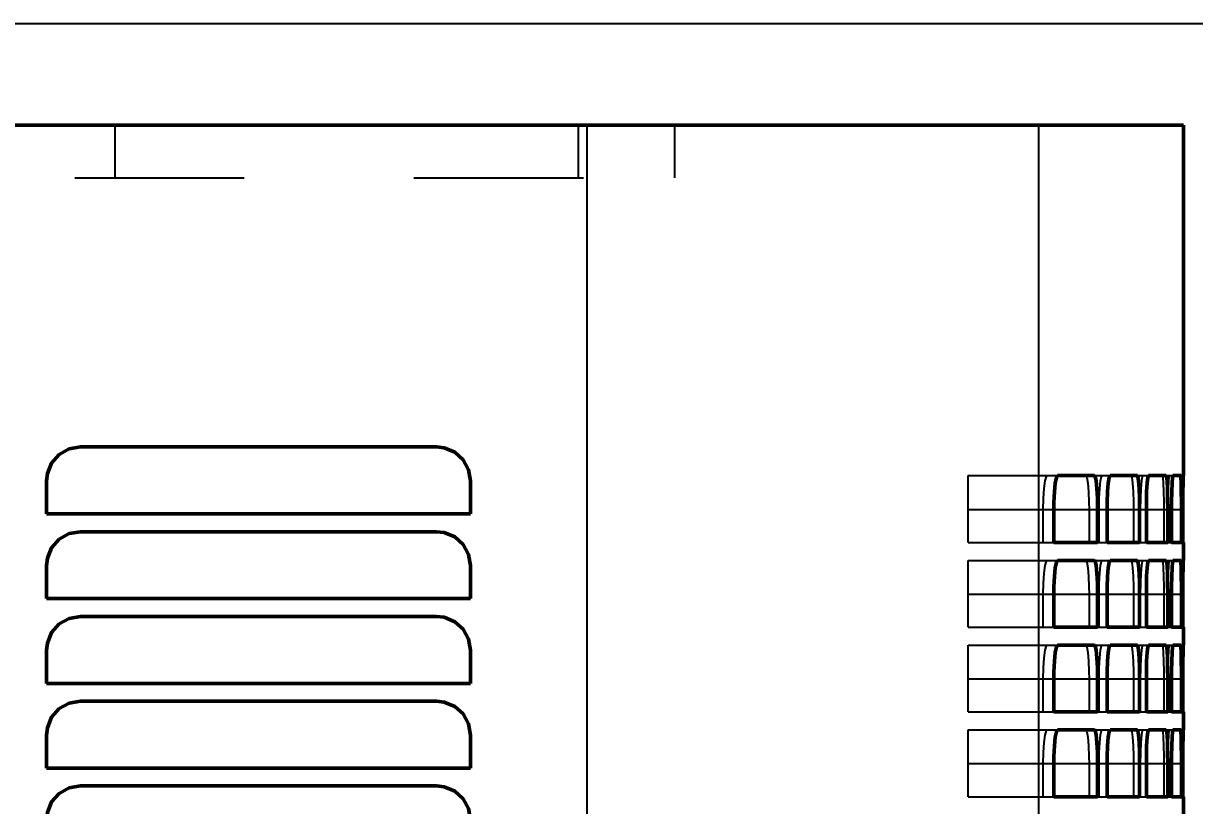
# Model space of a CAD drawing. Header units: inches. Extents: x -0.3 to 42.3, y 0 to 35.9.
# Drawn here: x 28.43 to 35.33, y 31.13 to 35.75 of the extents above; entities that cross this region are included whole.
import ezdxf

# ---------------------------------------------------------------- set-up
doc = ezdxf.new("R2010")
doc.units = ezdxf.units.IN
doc.header["$MEASUREMENT"] = 0
doc.linetypes.add('Dashed', pattern=[2, 1, -1])
for name, color, linetype, lineweight in [('AM_0', 7, 'Continuous', 50), ('AM_4', 3, 'Continuous', 25), ('AM_5', 3, 'Continuous', 25), ('AM_9', 6, 'Dashed', 25)]:
    doc.layers.add(name, color=color, linetype=linetype, lineweight=lineweight)
doc.dimstyles.get("Standard").update_dxf_attribs({"dimtxt": 0.18, "dimasz": 0.18, "dimexe": 0.18, "dimexo": 0.0625, "dimgap": 0.09, "dimtad": 0, "dimtih": 1, "dimtoh": 1, "dimdec": 4, "dimzin": 0, "dimdsep": 46, "dimtxsty": 'Standard', "dimcen": 0.09, "dimadec": 0, "dimazin": 0, "dimtfac": 1, "dimtdec": 4, "dimtofl": 0, "dimtmove": 0, "dimatfit": 3, "dimfxl": 1, "dimtolj": 1, "dimtzin": 0, "dimarcsym": 0})

# ---------------------------------------------------------------- blocks, each defined once
blk = doc.blocks.new('*D1')
at = {"layer": 'AM_5', "color": 0, "lineweight": -2}
for p, q in [((14.375, 35.75), (39.27, 35.75)), ((39.27, 33.75), (39.27, 24.8282)), ((39.27, 2), (39.27, 10.9218)), ((3.39, 0), (39.27, 0))]:
    blk.add_line(p, q, dxfattribs=at)
at = {"layer": 'AM_5', "color": 0}
for points in [[(39.6033, 33.75), (38.9367, 33.75), (39.27, 35.75)], [(38.9367, 2), (39.6033, 2), (39.27, 0)]]:
    blk.add_solid(points, dxfattribs=at)
at = {"layer": 'Defpoints', "color": 0}
for p in [(14.375, 35.75), (3.39, 0), (39.27, 0)]:
    blk.add_point(p, dxfattribs=at)
at = {"layer": 'AM_5', "color": 0, "insert": (39.27, 17.875), "char_height": 2, "attachment_point": 5, "rotation": 90}
blk.add_mtext('\\A1;35.75 in', dxfattribs=at)

msp = doc.modelspace()

# ---------------------------------------------------------------- linework, layer by layer
at = {"layer": 'AM_0'}
for p, q in [((-0.27, 35.15), (35.27, 35.15)), ((35.27, 35.15), (35.27, 33.081)), ((30.864, 33.25), (28.764, 33.25)), ((28.564, 33.05), (28.564, 32.855)), ((31.064, 32.855), (31.064, 33.05)), ((34.74364, 33.081), (34.52673, 33.081)), ((34.99698, 33.081), (34.83586, 33.081)), ((35.16774, 33.081), (35.06207, 33.081)), ((35.25626, 33.081), (35.20582, 33.081)), ((35.27, 33.081), (35.26742, 33.081)), ((34.50411, 32.881), (34.50411, 32.686)), ((34.76233, 32.686), (34.76233, 32.881)), ((34.81857, 32.881), (34.81857, 32.686)), ((35.01038, 32.686), (35.01038, 32.881)), ((35.05007, 32.881), (35.05007, 32.686)), ((35.17586, 32.686), (35.17586, 32.881)), ((35.19909, 32.881), (35.19909, 32.686)), ((35.25913, 32.686), (35.25913, 32.881)), ((35.26593, 32.881), (35.26593, 32.686)), ((28.564, 32.855), (31.064, 32.855)), ((30.864, 32.75), (28.764, 32.75)), ((34.50411, 32.686), (34.76233, 32.686)), ((34.81857, 32.686), (35.01038, 32.686)), ((35.05007, 32.686), (35.17586, 32.686)), ((35.19909, 32.686), (35.25913, 32.686)), ((35.26593, 32.686), (35.27, 32.686)), ((35.27, 32.686), (35.27, 32.581)), ((28.564, 32.55), (28.564, 32.355)), ((31.064, 32.355), (31.064, 32.55)), ((34.74364, 32.581), (34.52673, 32.581)), ((34.99698, 32.581), (34.83586, 32.581)), ((35.16774, 32.581), (35.06207, 32.581)), ((35.25626, 32.581), (35.20582, 32.581)), ((35.27, 32.581), (35.26742, 32.581)), ((28.564, 32.355), (31.064, 32.355)), ((34.50411, 32.381), (34.50411, 32.186)), ((34.76233, 32.186), (34.76233, 32.381)), ((34.81857, 32.381), (34.81857, 32.186)), ((35.01038, 32.186), (35.01038, 32.381)), ((35.05007, 32.381), (35.05007, 32.186)), ((35.17586, 32.186), (35.17586, 32.381)), ((35.19909, 32.381), (35.19909, 32.186)), ((35.25913, 32.186), (35.25913, 32.381)), ((35.26593, 32.381), (35.26593, 32.186)), ((30.864, 32.25), (28.764, 32.25)), ((34.50411, 32.186), (34.76233, 32.186)), ((34.81857, 32.186), (35.01038, 32.186)), ((35.05007, 32.186), (35.17586, 32.186)), ((35.19909, 32.186), (35.25913, 32.186)), ((35.26593, 32.186), (35.27, 32.186)), ((35.27, 32.186), (35.27, 32.081)), ((28.564, 32.05), (28.564, 31.855)), ((31.064, 31.855), (31.064, 32.05)), ((34.74364, 32.081), (34.52673, 32.081)), ((34.99698, 32.081), (34.83586, 32.081)), ((35.16774, 32.081), (35.06207, 32.081)), ((35.25626, 32.081), (35.20582, 32.081)), ((35.27, 32.081), (35.26742, 32.081)), ((28.564, 31.855), (31.064, 31.855)), ((34.50411, 31.881), (34.50411, 31.686)), ((34.76233, 31.686), (34.76233, 31.881)), ((34.81857, 31.881), (34.81857, 31.686)), ((35.01038, 31.686), (35.01038, 31.881)), ((35.05007, 31.881), (35.05007, 31.686)), ((35.17586, 31.686), (35.17586, 31.881)), ((35.19909, 31.881), (35.19909, 31.686)), ((35.25913, 31.686), (35.25913, 31.881)), ((35.26593, 31.881), (35.26593, 31.686)), ((30.864, 31.75), (28.764, 31.75)), ((34.50411, 31.686), (34.76233, 31.686)), ((34.81857, 31.686), (35.01038, 31.686)), ((35.05007, 31.686), (35.17586, 31.686)), ((35.19909, 31.686), (35.25913, 31.686)), ((35.26593, 31.686), (35.27, 31.686)), ((35.27, 31.686), (35.27, 31.581)), ((34.74364, 31.581), (34.52673, 31.581)), ((34.99698, 31.581), (34.83586, 31.581)), ((35.16774, 31.581), (35.06207, 31.581)), ((35.25626, 31.581), (35.20582, 31.581)), ((35.27, 31.581), (35.26742, 31.581)), ((28.564, 31.55), (28.564, 31.355)), ((31.064, 31.355), (31.064, 31.55)), ((34.50411, 31.381), (34.50411, 31.186)), ((34.76233, 31.186), (34.76233, 31.381)), ((34.81857, 31.381), (34.81857, 31.186)), ((35.01038, 31.186), (35.01038, 31.381)), ((35.05007, 31.381), (35.05007, 31.186)), ((35.17586, 31.186), (35.17586, 31.381)), ((35.19909, 31.381), (35.19909, 31.186)), ((35.25913, 31.186), (35.25913, 31.381)), ((35.26593, 31.381), (35.26593, 31.186)), ((28.564, 31.355), (31.064, 31.355)), ((30.864, 31.25), (28.764, 31.25)), ((34.50411, 31.186), (34.76233, 31.186)), ((34.81857, 31.186), (35.01038, 31.186)), ((35.05007, 31.186), (35.17586, 31.186)), ((35.19909, 31.186), (35.25913, 31.186)), ((35.26593, 31.186), (35.27, 31.186)), ((35.27, 31.186), (35.27, 31.081))]:
    msp.add_line(p, q, dxfattribs=at)
for points in [[(28.764, 33.25), (28.69758, 33.23865), (28.63864, 33.20584), (28.59399, 33.15534), (28.56869, 33.09307), (28.564, 33.05)], [(31.064, 33.05), (31.05284, 33.11588), (31.02066, 33.17433), (30.97099, 33.21897), (30.90912, 33.24484), (30.864, 33.25)], [(34.52673, 33.081), (34.51924, 33.06961), (34.51257, 33.03669), (34.5075, 32.98604), (34.50463, 32.92369), (34.50411, 32.881)], [(34.76233, 32.881), (34.76129, 32.94699), (34.75829, 33.00554), (34.75365, 33.05018), (34.74785, 33.07594), (34.74364, 33.081)], [(34.83586, 33.081), (34.83016, 33.06966), (34.82507, 33.03689), (34.82119, 32.98645), (34.81898, 32.92419), (34.81857, 32.881)], [(35.01038, 32.881), (35.00964, 32.94709), (35.00748, 33.00573), (35.00415, 33.05038), (34.99998, 33.07603), (34.99698, 33.081)], [(35.06207, 33.081), (35.05813, 33.06969), (35.0546, 33.03704), (35.0519, 32.98674), (35.05036, 32.92456), (35.05007, 32.881)], [(35.17586, 32.881), (35.17541, 32.94716), (35.17411, 33.00586), (35.17209, 33.05051), (35.16956, 33.07609), (35.16774, 33.081)], [(35.20582, 33.081), (35.20363, 33.06972), (35.20165, 33.03713), (35.20013, 32.98693), (35.19925, 32.9248), (35.19909, 32.881)], [(35.25913, 32.881), (35.25898, 32.9472), (35.25853, 33.00593), (35.25782, 33.05058), (35.25692, 33.07612), (35.25626, 33.081)], [(35.26742, 33.081), (35.26696, 33.06973), (35.26653, 33.03717), (35.26618, 32.98701), (35.26597, 32.9249), (35.26593, 32.881)], [(28.764, 32.75), (28.69758, 32.73865), (28.63864, 32.70584), (28.59399, 32.65534), (28.56869, 32.59307), (28.564, 32.55)], [(31.064, 32.55), (31.05284, 32.61588), (31.02066, 32.67433), (30.97099, 32.71897), (30.90912, 32.74484), (30.864, 32.75)], [(34.52673, 32.581), (34.51924, 32.56961), (34.51257, 32.53669), (34.5075, 32.48604), (34.50463, 32.42369), (34.50411, 32.381)], [(34.76233, 32.381), (34.76129, 32.44699), (34.75829, 32.50554), (34.75365, 32.55018), (34.74785, 32.57594), (34.74364, 32.581)], [(34.83586, 32.581), (34.83016, 32.56966), (34.82507, 32.53689), (34.82119, 32.48645), (34.81898, 32.42419), (34.81857, 32.381)], [(35.01038, 32.381), (35.00964, 32.44709), (35.00748, 32.50573), (35.00415, 32.55038), (34.99998, 32.57603), (34.99698, 32.581)], [(35.06207, 32.581), (35.05813, 32.56969), (35.0546, 32.53704), (35.0519, 32.48674), (35.05036, 32.42456), (35.05007, 32.381)], [(35.17586, 32.381), (35.17541, 32.44716), (35.17411, 32.50586), (35.17209, 32.55051), (35.16956, 32.57609), (35.16774, 32.581)], [(35.20582, 32.581), (35.20363, 32.56972), (35.20165, 32.53713), (35.20013, 32.48693), (35.19925, 32.4248), (35.19909, 32.381)], [(35.25913, 32.381), (35.25898, 32.4472), (35.25853, 32.50593), (35.25782, 32.55058), (35.25692, 32.57612), (35.25626, 32.581)], [(35.26742, 32.581), (35.26696, 32.56973), (35.26653, 32.53717), (35.26618, 32.48701), (35.26597, 32.4249), (35.26593, 32.381)], [(28.764, 32.25), (28.69758, 32.23865), (28.63864, 32.20584), (28.59399, 32.15534), (28.56869, 32.09307), (28.564, 32.05)], [(31.064, 32.05), (31.05284, 32.11588), (31.02066, 32.17433), (30.97099, 32.21897), (30.90912, 32.24484), (30.864, 32.25)], [(34.52673, 32.081), (34.51924, 32.06961), (34.51257, 32.03669), (34.5075, 31.98604), (34.50463, 31.92369), (34.50411, 31.881)], [(34.76233, 31.881), (34.76129, 31.94699), (34.75829, 32.00554), (34.75365, 32.05018), (34.74785, 32.07594), (34.74364, 32.081)], [(34.83586, 32.081), (34.83016, 32.06966), (34.82507, 32.03689), (34.82119, 31.98645), (34.81898, 31.92419), (34.81857, 31.881)], [(35.01038, 31.881), (35.00964, 31.94709), (35.00748, 32.00573), (35.00415, 32.05038), (34.99998, 32.07603), (34.99698, 32.081)], [(35.06207, 32.081), (35.05813, 32.06969), (35.0546, 32.03704), (35.0519, 31.98674), (35.05036, 31.92456), (35.05007, 31.881)], [(35.17586, 31.881), (35.17541, 31.94716), (35.17411, 32.00586), (35.17209, 32.05051), (35.16956, 32.07609), (35.16774, 32.081)], [(35.20582, 32.081), (35.20363, 32.06972), (35.20165, 32.03713), (35.20013, 31.98693), (35.19925, 31.9248), (35.19909, 31.881)], [(35.25913, 31.881), (35.25898, 31.9472), (35.25853, 32.00593), (35.25782, 32.05058), (35.25692, 32.07612), (35.25626, 32.081)], [(35.26742, 32.081), (35.26696, 32.06973), (35.26653, 32.03717), (35.26618, 31.98701), (35.26597, 31.9249), (35.26593, 31.881)], [(28.764, 31.75), (28.69758, 31.73865), (28.63864, 31.70584), (28.59399, 31.65534), (28.56869, 31.59307), (28.564, 31.55)], [(31.064, 31.55), (31.05284, 31.61588), (31.02066, 31.67433), (30.97099, 31.71897), (30.90912, 31.74484), (30.864, 31.75)], [(34.52673, 31.581), (34.51924, 31.56961), (34.51257, 31.53669), (34.5075, 31.48604), (34.50463, 31.42369), (34.50411, 31.381)], [(34.76233, 31.381), (34.76129, 31.44699), (34.75829, 31.50554), (34.75365, 31.55018), (34.74785, 31.57594), (34.74364, 31.581)], [(34.83586, 31.581), (34.83016, 31.56966), (34.82507, 31.53689), (34.82119, 31.48645), (34.81898, 31.42419), (34.81857, 31.381)], [(35.01038, 31.381), (35.00964, 31.44709), (35.00748, 31.50573), (35.00415, 31.55038), (34.99998, 31.57603), (34.99698, 31.581)], [(35.06207, 31.581), (35.05813, 31.56969), (35.0546, 31.53704), (35.0519, 31.48674), (35.05036, 31.42456), (35.05007, 31.381)], [(35.17586, 31.381), (35.17541, 31.44716), (35.17411, 31.50586), (35.17209, 31.55051), (35.16956, 31.57609), (35.16774, 31.581)], [(35.20582, 31.581), (35.20363, 31.56972), (35.20165, 31.53713), (35.20013, 31.48693), (35.19925, 31.4248), (35.19909, 31.381)], [(35.25913, 31.381), (35.25898, 31.4472), (35.25853, 31.50593), (35.25782, 31.55058), (35.25692, 31.57612), (35.25626, 31.581)], [(35.26742, 31.581), (35.26696, 31.56973), (35.26653, 31.53717), (35.26618, 31.48701), (35.26597, 31.4249), (35.26593, 31.381)], [(28.764, 31.25), (28.69758, 31.23865), (28.63864, 31.20584), (28.59399, 31.15534), (28.56869, 31.09307), (28.564, 31.05)], [(31.064, 31.05), (31.05284, 31.11588), (31.02066, 31.17433), (30.97099, 31.21897), (30.90912, 31.24484), (30.864, 31.25)]]:
    msp.add_lwpolyline(points, dxfattribs=at)
at = {"layer": 'AM_4'}
for p, q in [((31.7511, 35.15), (31.7511, 1.625)), ((34.41416, 35.15), (34.41416, 1.625)), ((34.50411, 32.881), (34.76233, 32.881)), ((34.81857, 32.881), (35.01038, 32.881)), ((35.05007, 32.881), (35.17586, 32.881)), ((35.19909, 32.881), (35.25913, 32.881)), ((34.50411, 32.381), (34.76233, 32.381)), ((34.81857, 32.381), (35.01038, 32.381)), ((35.05007, 32.381), (35.17586, 32.381)), ((35.19909, 32.381), (35.25913, 32.381)), ((34.50411, 31.881), (34.76233, 31.881)), ((34.81857, 31.881), (35.01038, 31.881)), ((35.05007, 31.881), (35.17586, 31.881)), ((35.19909, 31.881), (35.25913, 31.881)), ((34.50411, 31.381), (34.76233, 31.381)), ((34.81857, 31.381), (35.01038, 31.381)), ((35.05007, 31.381), (35.17586, 31.381)), ((35.19909, 31.381), (35.25913, 31.381))]:
    msp.add_line(p, q, dxfattribs=at)
at = {"layer": 'AM_9'}
for p, q in [((28.96834, 34.838), (28.96834, 35.15)), ((31.70209, 34.838), (31.70209, 35.15)), ((32.27, 34.838), (32.27, 35.15)), ((2.73, 34.838), (32.27, 34.838)), ((34, 32.686), (34, 33.081)), ((34, 33.081), (34.52673, 33.081)), ((34.74364, 33.081), (34.83586, 33.081)), ((34.99698, 33.081), (35.06207, 33.081)), ((35.16774, 33.081), (35.20582, 33.081)), ((35.25626, 33.081), (35.26742, 33.081)), ((34, 32.881), (34.50411, 32.881)), ((34.44226, 32.686), (34.44226, 32.881)), ((34.71185, 32.881), (34.71185, 32.686)), ((34.76233, 32.881), (34.81857, 32.881)), ((34.77091, 32.686), (34.77091, 32.881)), ((34.974, 32.881), (34.974, 32.686)), ((35.01038, 32.881), (35.05007, 32.881)), ((35.01649, 32.686), (35.01649, 32.881)), ((35.15351, 32.881), (35.15351, 32.686)), ((35.17586, 32.881), (35.19909, 32.881)), ((35.17953, 32.686), (35.17953, 32.881)), ((35.25075, 32.881), (35.25075, 32.686)), ((35.25913, 32.881), (35.26593, 32.881)), ((35.26035, 32.686), (35.26035, 32.881)), ((34, 32.686), (34.50411, 32.686)), ((34.76233, 32.686), (34.81857, 32.686)), ((35.01038, 32.686), (35.05007, 32.686)), ((35.17586, 32.686), (35.19909, 32.686)), ((35.25913, 32.686), (35.26593, 32.686)), ((34, 32.186), (34, 32.581)), ((34, 32.581), (34.52673, 32.581)), ((34.74364, 32.581), (34.83586, 32.581)), ((34.99698, 32.581), (35.06207, 32.581)), ((35.16774, 32.581), (35.20582, 32.581)), ((35.25626, 32.581), (35.26742, 32.581)), ((34, 32.381), (34.50411, 32.381)), ((34.44226, 32.186), (34.44226, 32.381)), ((34.71185, 32.381), (34.71185, 32.186)), ((34.76233, 32.381), (34.81857, 32.381)), ((34.77091, 32.186), (34.77091, 32.381)), ((34.974, 32.381), (34.974, 32.186)), ((35.01038, 32.381), (35.05007, 32.381)), ((35.01649, 32.186), (35.01649, 32.381)), ((35.15351, 32.381), (35.15351, 32.186)), ((35.17586, 32.381), (35.19909, 32.381)), ((35.17953, 32.186), (35.17953, 32.381)), ((35.25075, 32.381), (35.25075, 32.186)), ((35.25913, 32.381), (35.26593, 32.381)), ((35.26035, 32.186), (35.26035, 32.381)), ((34, 32.186), (34.50411, 32.186)), ((34.76233, 32.186), (34.81857, 32.186)), ((35.01038, 32.186), (35.05007, 32.186)), ((35.17586, 32.186), (35.19909, 32.186)), ((35.25913, 32.186), (35.26593, 32.186)), ((34, 31.686), (34, 32.081)), ((34, 32.081), (34.52673, 32.081)), ((34.74364, 32.081), (34.83586, 32.081)), ((34.99698, 32.081), (35.06207, 32.081)), ((35.16774, 32.081), (35.20582, 32.081)), ((35.25626, 32.081), (35.26742, 32.081)), ((34, 31.881), (34.50411, 31.881)), ((34.44226, 31.686), (34.44226, 31.881)), ((34.71185, 31.881), (34.71185, 31.686)), ((34.76233, 31.881), (34.81857, 31.881)), ((34.77091, 31.686), (34.77091, 31.881)), ((34.974, 31.881), (34.974, 31.686)), ((35.01038, 31.881), (35.05007, 31.881)), ((35.01649, 31.686), (35.01649, 31.881)), ((35.15351, 31.881), (35.15351, 31.686)), ((35.17586, 31.881), (35.19909, 31.881)), ((35.17953, 31.686), (35.17953, 31.881)), ((35.25075, 31.881), (35.25075, 31.686)), ((35.25913, 31.881), (35.26593, 31.881)), ((35.26035, 31.686), (35.26035, 31.881)), ((34, 31.686), (34.50411, 31.686)), ((34.76233, 31.686), (34.81857, 31.686)), ((35.01038, 31.686), (35.05007, 31.686)), ((35.17586, 31.686), (35.19909, 31.686)), ((35.25913, 31.686), (35.26593, 31.686)), ((34, 31.186), (34, 31.581)), ((34, 31.581), (34.52673, 31.581)), ((34.74364, 31.581), (34.83586, 31.581)), ((34.99698, 31.581), (35.06207, 31.581)), ((35.16774, 31.581), (35.20582, 31.581)), ((35.25626, 31.581), (35.26742, 31.581)), ((34, 31.381), (34.50411, 31.381)), ((34.44226, 31.186), (34.44226, 31.381)), ((34.71185, 31.381), (34.71185, 31.186)), ((34.76233, 31.381), (34.81857, 31.381)), ((34.77091, 31.186), (34.77091, 31.381)), ((34.974, 31.381), (34.974, 31.186)), ((35.01038, 31.381), (35.05007, 31.381)), ((35.01649, 31.186), (35.01649, 31.381)), ((35.15351, 31.381), (35.15351, 31.186)), ((35.17586, 31.381), (35.19909, 31.381)), ((35.17953, 31.186), (35.17953, 31.381)), ((35.25075, 31.381), (35.25075, 31.186)), ((35.25913, 31.381), (35.26593, 31.381)), ((35.26035, 31.186), (35.26035, 31.381)), ((34, 31.186), (34.50411, 31.186)), ((34.76233, 31.186), (34.81857, 31.186)), ((35.01038, 31.186), (35.05007, 31.186)), ((35.17586, 31.186), (35.19909, 31.186)), ((35.25913, 31.186), (35.26593, 31.186))]:
    msp.add_line(p, q, dxfattribs=at)
for points in [[(34.44226, 32.881), (34.44359, 32.94686), (34.44739, 33.00529), (34.45324, 33.04993), (34.46051, 33.07583), (34.4658, 33.081)], [(34.69224, 33.081), (34.69879, 33.06964), (34.70457, 33.03681), (34.70893, 32.98628), (34.71139, 32.924), (34.71185, 32.881)], [(34.77091, 32.881), (34.77194, 32.94699), (34.7749, 33.00555), (34.77945, 33.05019), (34.78507, 33.07594), (34.78911, 33.081)], [(34.9597, 33.081), (34.96448, 33.06968), (34.96869, 33.03698), (34.97186, 32.98663), (34.97366, 32.92442), (34.974, 32.881)], [(35.01649, 32.881), (35.01723, 32.9471), (35.01934, 33.00574), (35.02258, 33.05039), (35.02657, 33.07603), (35.0294, 33.081)], [(35.14448, 33.081), (35.14751, 33.06971), (35.15016, 33.0371), (35.15216, 32.98686), (35.15329, 32.92471), (35.15351, 32.881)], [(35.17953, 32.881), (35.17997, 32.94716), (35.18123, 33.00587), (35.18315, 33.05052), (35.18551, 33.07609), (35.18716, 33.081)], [(35.24699, 33.081), (35.24827, 33.06972), (35.24938, 33.03716), (35.2502, 32.98699), (35.25066, 32.92487), (35.25075, 32.881)], [(35.26035, 32.881), (35.26049, 32.9472), (35.2609, 33.00593), (35.26151, 33.05058), (35.26223, 33.07612), (35.26273, 33.081)], [(34.44226, 32.381), (34.44359, 32.44686), (34.44739, 32.50529), (34.45324, 32.54993), (34.46051, 32.57583), (34.4658, 32.581)], [(34.69224, 32.581), (34.69879, 32.56964), (34.70457, 32.53681), (34.70893, 32.48628), (34.71139, 32.424), (34.71185, 32.381)], [(34.77091, 32.381), (34.77194, 32.44699), (34.7749, 32.50555), (34.77945, 32.55019), (34.78507, 32.57594), (34.78911, 32.581)], [(34.9597, 32.581), (34.96448, 32.56968), (34.96869, 32.53698), (34.97186, 32.48663), (34.97366, 32.42442), (34.974, 32.381)], [(35.01649, 32.381), (35.01723, 32.4471), (35.01934, 32.50574), (35.02258, 32.55039), (35.02657, 32.57603), (35.0294, 32.581)], [(35.14448, 32.581), (35.14751, 32.56971), (35.15016, 32.5371), (35.15216, 32.48686), (35.15329, 32.42471), (35.15351, 32.381)], [(35.17953, 32.381), (35.17997, 32.44716), (35.18123, 32.50587), (35.18315, 32.55052), (35.18551, 32.57609), (35.18716, 32.581)], [(35.24699, 32.581), (35.24827, 32.56972), (35.24938, 32.53716), (35.2502, 32.48699), (35.25066, 32.42487), (35.25075, 32.381)], [(35.26035, 32.381), (35.26049, 32.4472), (35.2609, 32.50593), (35.26151, 32.55058), (35.26223, 32.57612), (35.26273, 32.581)], [(34.44226, 31.881), (34.44359, 31.94686), (34.44739, 32.00529), (34.45324, 32.04993), (34.46051, 32.07583), (34.4658, 32.081)], [(34.69224, 32.081), (34.69879, 32.06964), (34.70457, 32.03681), (34.70893, 31.98628), (34.71139, 31.924), (34.71185, 31.881)], [(34.77091, 31.881), (34.77194, 31.94699), (34.7749, 32.00555), (34.77945, 32.05019), (34.78507, 32.07594), (34.78911, 32.081)], [(34.9597, 32.081), (34.96448, 32.06968), (34.96869, 32.03698), (34.97186, 31.98663), (34.97366, 31.92442), (34.974, 31.881)], [(35.01649, 31.881), (35.01723, 31.9471), (35.01934, 32.00574), (35.02258, 32.05039), (35.02657, 32.07603), (35.0294, 32.081)], [(35.14448, 32.081), (35.14751, 32.06971), (35.15016, 32.0371), (35.15216, 31.98686), (35.15329, 31.92471), (35.15351, 31.881)], [(35.17953, 31.881), (35.17997, 31.94716), (35.18123, 32.00587), (35.18315, 32.05052), (35.18551, 32.07609), (35.18716, 32.081)], [(35.24699, 32.081), (35.24827, 32.06972), (35.24938, 32.03716), (35.2502, 31.98699), (35.25066, 31.92487), (35.25075, 31.881)], [(35.26035, 31.881), (35.26049, 31.9472), (35.2609, 32.00593), (35.26151, 32.05058), (35.26223, 32.07612), (35.26273, 32.081)], [(34.44226, 31.381), (34.44359, 31.44686), (34.44739, 31.50529), (34.45324, 31.54993), (34.46051, 31.57583), (34.4658, 31.581)], [(34.69224, 31.581), (34.69879, 31.56964), (34.70457, 31.53681), (34.70893, 31.48628), (34.71139, 31.424), (34.71185, 31.381)], [(34.77091, 31.381), (34.77194, 31.44699), (34.7749, 31.50555), (34.77945, 31.55019), (34.78507, 31.57594), (34.78911, 31.581)], [(34.9597, 31.581), (34.96448, 31.56968), (34.96869, 31.53698), (34.97186, 31.48663), (34.97366, 31.42442), (34.974, 31.381)], [(35.01649, 31.381), (35.01723, 31.4471), (35.01934, 31.50574), (35.02258, 31.55039), (35.02657, 31.57603), (35.0294, 31.581)], [(35.14448, 31.581), (35.14751, 31.56971), (35.15016, 31.5371), (35.15216, 31.48686), (35.15329, 31.42471), (35.15351, 31.381)], [(35.17953, 31.381), (35.17997, 31.44716), (35.18123, 31.50587), (35.18315, 31.55052), (35.18551, 31.57609), (35.18716, 31.581)], [(35.24699, 31.581), (35.24827, 31.56972), (35.24938, 31.53716), (35.2502, 31.48699), (35.25066, 31.42487), (35.25075, 31.381)], [(35.26035, 31.381), (35.26049, 31.4472), (35.2609, 31.50593), (35.26151, 31.55058), (35.26223, 31.57612), (35.26273, 31.581)]]:
    msp.add_lwpolyline(points, dxfattribs=at)

# ---------------------------------------------------------------- dimensions: what is measured, and where the dimension line sits
at = {"layer": 'AM_5'}
dim = msp.add_linear_dim(base=(39.27, 0), p1=(14.375, 35.75), p2=(3.39, 0), angle=90, text='35.75 in', dimstyle='Standard', override={"dimtxt": 2, "dimasz": 2, "dimexe": 0, "dimexo": 0, "dimgap": 0.6}, dxfattribs=at)
dim.commit()
dim.dimension.update_dxf_attribs({"geometry": '*D1', "text_midpoint": (39.27, 17.875), "dimtype": 160, "text_rotation": 90})

doc.saveas('drawing.dxf')
